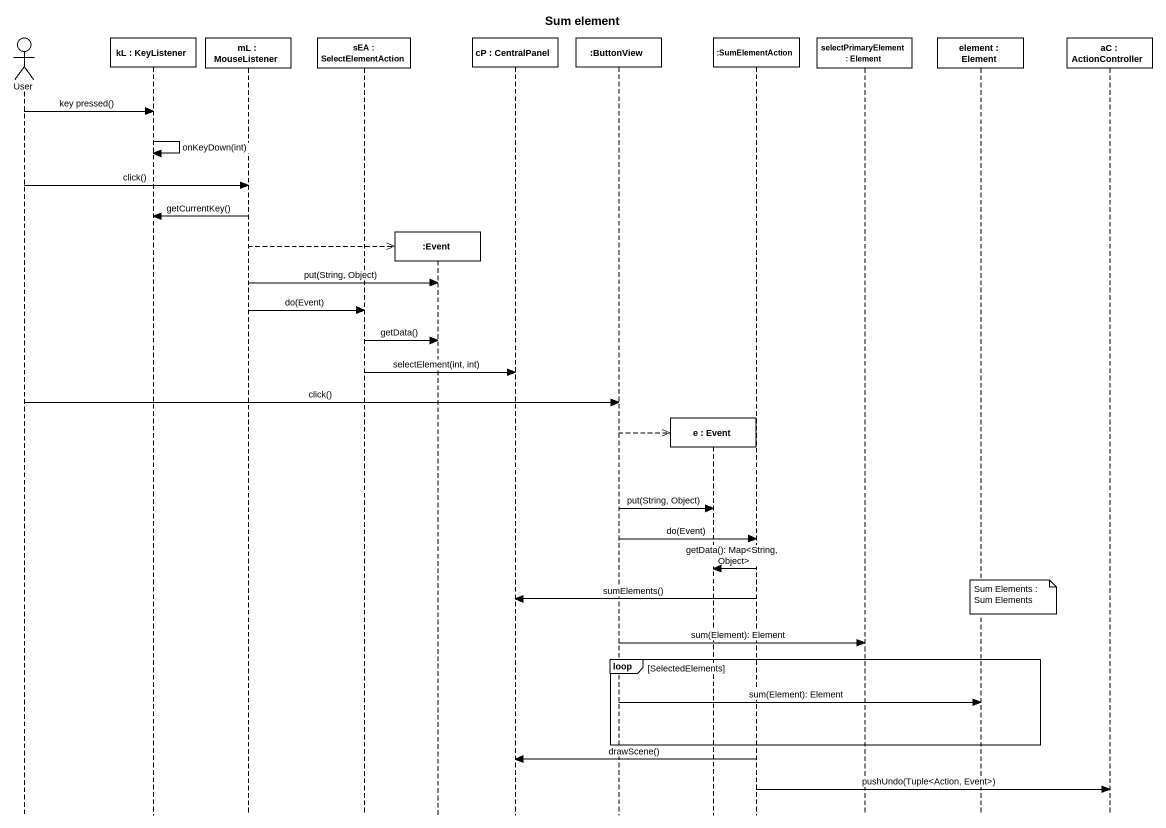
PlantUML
@startuml
title Sum element
hide footbox
actor User
participant "kL : KeyListener" as kL
participant "mL : MouseListener" as mL
participant "sEA : SelectElementAction" as sEA
participant ":Event" as Event
participant "cP : CentralPanel" as cP
participant ":ButtonView" as ButtonView
participant "e : Event" as e
participant ":SumElementAction" as SumElementAction
participant "selectPrimaryElement : Element" as selectPrimaryElement
participant "element : Element" as element
participant "aC : ActionController" as aC

User -> kL : key pressed()
kL -> kL : onKeyDown(int)
User -> mL : click()
mL -> kL : getCurrentKey()
mL -->> Event **
mL -> Event : put(String, Object)
mL -> sEA : do(Event)
sEA -> Event : getData()
sEA -> cP : selectElement(int, int)
User -> ButtonView : click()
ButtonView -->> e **
ButtonView -> e : put(String, Object)
ButtonView -> SumElementAction : do(Event)
SumElementAction -> e : getData(): Map<String, Object>
note over element : Sum Elements : Sum Elements
SumElementAction -> cP : sumElements()
ButtonView -> selectPrimaryElement : sum(Element): Element
loop SelectedElements
  ButtonView -> element : sum(Element): Element
end
SumElementAction -> cP : drawScene()
SumElementAction -> aC : pushUndo(Tuple<Action, Event>)
@enduml
